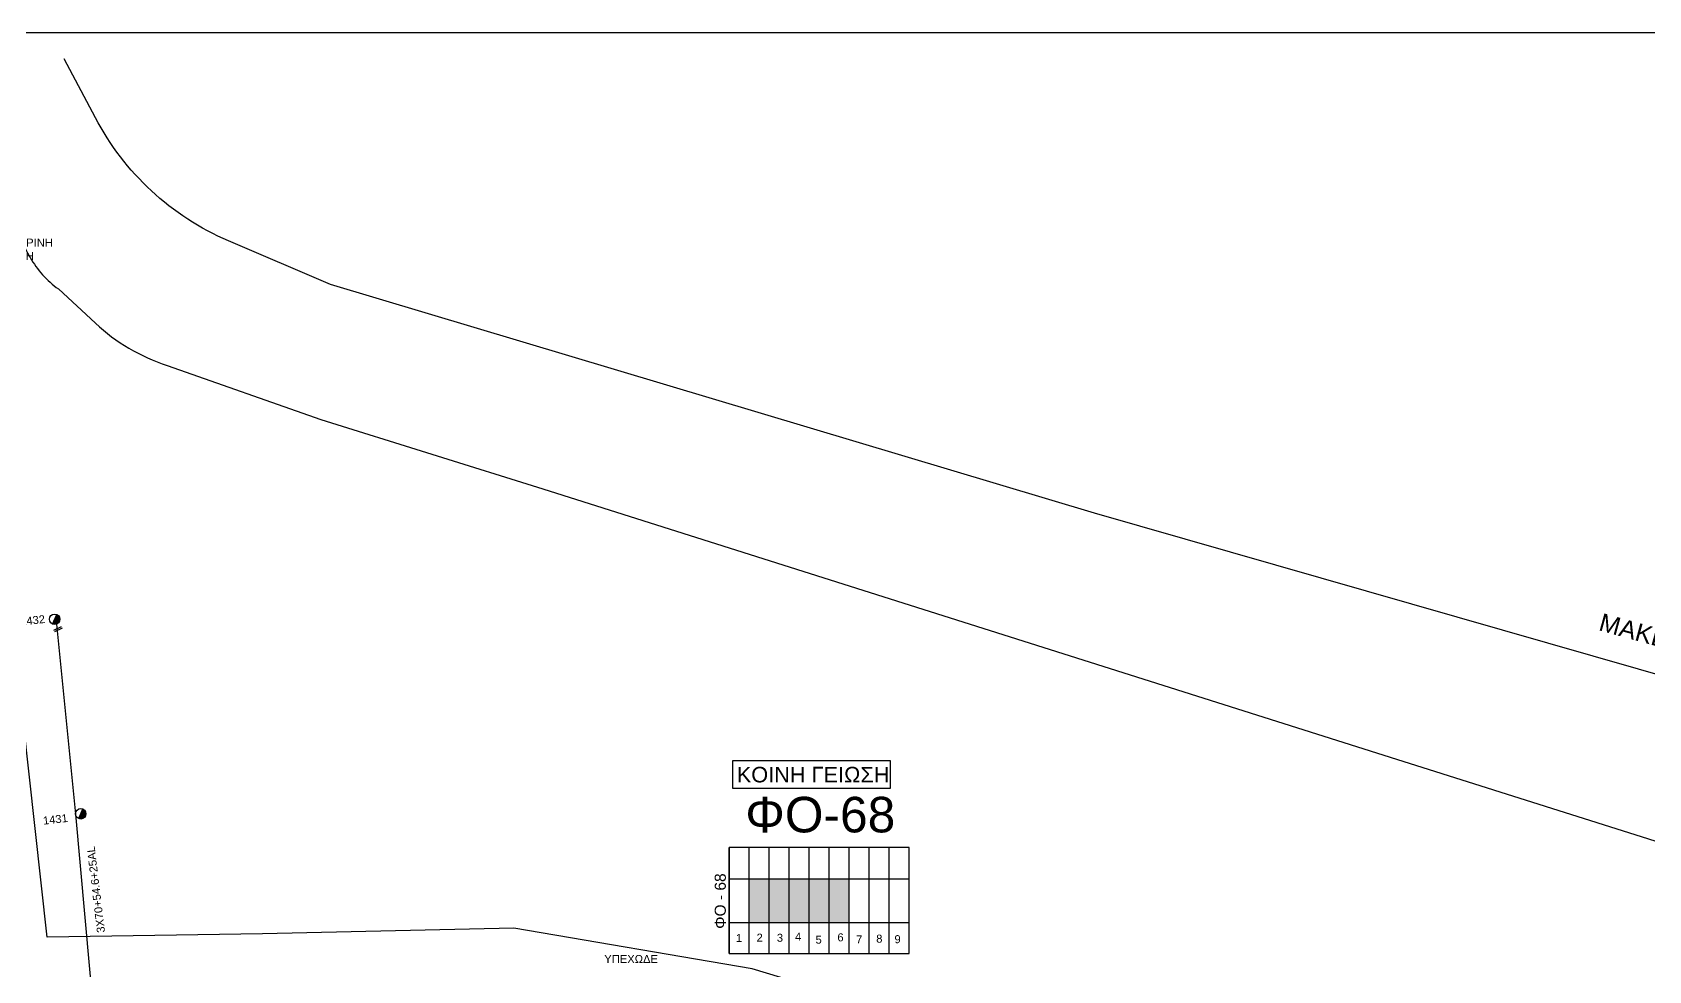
# Model space of a CAD drawing. Header units: millimetres. Extents: x 2999 to 5218, y 1863 to 2903.
# Drawn here: x 3183.6 to 3547.2, y 2678.4 to 2889.5 of the extents above; entities that cross this region are included whole.
import ezdxf
from ezdxf.enums import TextEntityAlignment as Align

# ---------------------------------------------------------------- set-up
doc = ezdxf.new("R2010")
doc.units = ezdxf.units.MM
doc.header["$LTSCALE"] = 0.5
doc.linetypes.add('DASHED', pattern=[19.05, 12.7, -6.35])
for name, color, linetype in [('Ασφαλειοκιβώτια Χ.Τ 9 αναχωρήσεων', 7, 'Continuous'), ('Επιγραφές - Σχήματα', 7, 'Continuous'), ('Μηχανική τομή', 7, 'Continuous'), ('Στύλος ΦΜ', 7, 'Continuous'), ('Στύλος ΦΜ @ 1', 7, 'Continuous'), ('Συνεστραμμένα ΧΤ   3x70+54.6+25 AL', 7, 'SYN_LINE'), ('Υπόβαθρο ΔΕΗ', 7, 'Continuous')]:
    doc.layers.add(name, color=color, linetype=linetype)
doc.styles.add('arial', font='ARIAL.TTF')
doc.styles.get("Standard").update_dxf_attribs({"font": 'ARIAL.TTF'})
doc.linetypes.add('SYN_LINE', pattern='A,0.5,-0.0001,["/\\/\\/\\/",Standard,S=0.1,R=0,X=0,Y=-0.05],-0.25', length=0.7501)

# ---------------------------------------------------------------- blocks, each defined once
blk = doc.blocks.new('ΜΗΧΑΝΙΚΗ ΤΟΜΗ')
at = {"layer": 'Μηχανική τομή', "ltscale": 40}
for p, q in [((-1.89, 0.78), (1.89, 0.78)), ((1.89, 0), (-1.89, 0))]:
    blk.add_line(p, q, dxfattribs=at)
blk = doc.blocks.new('ΥΠΑΡΧΩΝ ΤΣΙΜΕΝΤΕΝΙΟΣ ΣΤΥΛΟΣ')
at = {"layer": 'Στύλος ΦΜ'}
blk.add_hatch(color=7, dxfattribs=at).paths.add_polyline_path([(-1.29, -2.28, 0.574793), (2.62, 0, 0.268822), (1.3, 2.27)])
at = {"layer": 'Στύλος ΦΜ', "color": 7}
blk.add_line((-1.29, -2.28), (1.3, 2.27), dxfattribs=at)
blk.add_circle((0, 0), 2.62, dxfattribs=at)
at = {"layer": 'Στύλος ΦΜ', "flags": 4}
for tag, p in [('ΑΡΙΘΜΟΣ', (-4.68, 8.05)), ('ΤΥΠΟΣ', (-4.91, 3.03))]:
    blk.add_attdef(tag, p, '', height=4, dxfattribs=at)
blk = doc.blocks.new('ΑΣΦΑΛΕΙΟΚΙΒΩΤΙΟ ΥΠΟΣΤΑΘΜΟΥ 9 ΑΝΑΧΩΡΗΣΕΩΝ')
at = {"layer": 'Ασφαλειοκιβώτια Χ.Τ 9 αναχωρήσεων', "ltscale": 40}
for p, q in [((-23.8, 40.36), (24.02, 40.36)), ((-9.72, 40.36), (-9.72, -40.64)), ((9.94, 40.36), (9.94, -40.64)), ((-23.8, 31.36), (24.02, 31.36)), ((-23.8, 22.36), (24.02, 22.36)), ((-23.8, 13.36), (24.02, 13.36)), ((-23.8, 4.36), (24.02, 4.36)), ((-23.8, -4.64), (24.02, -4.64)), ((-23.8, -13.64), (24.02, -13.64)), ((-23.8, -22.64), (24.02, -22.64)), ((-23.8, -31.64), (24.02, -31.64))]:
    blk.add_line(p, q, dxfattribs=at)
at = {"layer": 'Ασφαλειοκιβώτια Χ.Τ 9 αναχωρήσεων'}
blk.add_lwpolyline([(-23.8, -40.64), (24.02, -40.64), (24.02, 40.36), (-23.8, 40.36)], close=True, dxfattribs=at)
for s, p in [('1', (-18.54, 37.25)), ('2', (-18.39, 27.98)), ('3', (-18.45, 18.85)), ('4', (-17.96, 10.67)), ('5', (-19.3, 1.44)), ('6', (-18.25, -8.4)), ('7', (-19.23, -16.79)), ('8', (-18.84, -25.86)), ('9', (-19.09, -34.08))]:
    blk.add_text(s, height=3.6, rotation=270, dxfattribs=at).set_placement(p)
at = {"layer": 'Ασφαλειοκιβώτια Χ.Τ 9 αναχωρήσεων', "ltscale": 40}
for tag, height, p in [('ΟΝΟΜΑ', 5, (-0.16, 44.31)), ('ΚΕΙΜΕΝΟ 1', 2, (17.06, 35.59)), ('ΚΕΙΜΕΝΟ 2', 2, (17.06, 26.88)), ('ΚΕΙΜΕΝΟ 3', 2, (17.06, 17.69)), ('ΚΕΙΜΕΝΟ 4', 2, (17.06, 8.71)), ('ΚΕΙΜΕΝΟ 5', 2, (17.06, -0.13)), ('ΚΕΙΜΕΝΟ 6', 2, (17.06, -9.05)), ('ΚΕΙΜΕΝΟ 7', 2, (17.06, -18.13)), ('ΚΕΙΜΕΝΟ 8', 2, (17.06, -26.85)), ('ΚΕΙΜΕΝΟ 9', 2, (17.06, -35.99)), ('ΣΧ', 2, (-0.1, -42.64))]:
    blk.add_attdef(tag, text='', height=height, dxfattribs=at).set_placement(p, align=Align.MIDDLE_CENTER)

msp = doc.modelspace()

# ---------------------------------------------------------------- hatches: boundary and pattern name
at = {"layer": 'Ασφαλειοκιβώτια Χ.Τ 9 αναχωρήσεων', "ltscale": 40}
for color, points in [(173, [(3349.34, 2699.06), (3349.34, 2689.23), (3353.84, 2689.23), (3353.84, 2699.06)]), (133, [(3353.84, 2699.06), (3353.84, 2689.23), (3358.34, 2689.23), (3358.34, 2699.06)]), (30, [(3358.34, 2699.06), (3358.34, 2689.23), (3362.84, 2689.23), (3362.84, 2699.06)]), (1, [(3362.84, 2699.06), (3362.84, 2689.23), (3367.34, 2689.23), (3367.34, 2699.06)])]:
    msp.add_hatch(color=color, dxfattribs=at).paths.add_polyline_path(points)
at = {"layer": 'Επιγραφές - Σχήματα', "linetype": 'DASHED', "ltscale": 0.2}
h = msp.add_hatch(color=2, dxfattribs=at)
h.dxf.hatch_style = 1
h.paths.add_polyline_path([(3349.34, 2699.06), (3344.84, 2699.06), (3344.84, 2689.23), (3349.34, 2689.23)])

# ---------------------------------------------------------------- linework, layer by layer
at = {"layer": 'Επιγραφές - Σχήματα'}
msp.add_lwpolyline([(3017.22, 2889.47), (5045.69, 2889.47), (5045.69, 1887.75), (3017.22, 1887.75)], close=True, dxfattribs=at)
at = {"layer": 'Επιγραφές - Σχήματα', "color": 190}
msp.add_lwpolyline([(3341.14, 2719.4), (3376.65, 2719.4), (3376.65, 2725.57), (3341.14, 2725.57)], close=True, dxfattribs=at)
at = {"layer": 'Συνεστραμμένα ΧΤ   3x70+54.6+25 AL', "color": 133, "ltscale": 20}
msp.add_lwpolyline([(3189.08, 2756.33), (3193.32, 2713.58), (3197.49, 2667.06)], dxfattribs=at)
at = {"layer": 'Υπόβαθρο ΔΕΗ'}
for points in [[(3164.12, 2883.67), (3167.25, 2871.76, 0.063346), (3173.89, 2855.3, 0.000157), (3183.12, 2838.82, 0.111186), (3189.49, 2831.74), (3197.82, 2824.01, 0.107355), (3213.91, 2814.51), (3248.54, 2802.39), (3298.44, 2786.79), (3489.1, 2726.39), (3662.01, 2671.76), (3814.81, 2623.48), (3850.29, 2612.15, 0.106038), (3881.19, 2609.12), (3925.89, 2611.53), (3961.26, 2614.3), (3992.13, 2615.03), (4011.55, 2613.36), (4030.59, 2609.73), (4041.41, 2605.94, -0.07415), (4057.19, 2597.64, 0.043078)], [(4528.43, 2637.49), (4446.66, 2528.22), (4387.79, 2448.52, -0.360241), (4367.54, 2443.5), (4362.52, 2445.7), (4300.98, 2487.37), (4179.79, 2569.34), (4071.51, 2643.53, 0.09764), (4036.29, 2658.68, 0.061427), (4005.54, 2661.41), (3958.42, 2658.24), (3888.71, 2653.54), (3882.1, 2653.09), (3874.64, 2653.82), (3855.85, 2656.75), (3771.67, 2680.22), (3657.12, 2714), (3422.56, 2781.29), (3250.72, 2832.76), (3227.77, 2842.56, -0.172979), (3197.81, 2870.27), (3190.77, 2883.51)]]:
    msp.add_lwpolyline(points, format="xyb", dxfattribs=at)
msp.add_lwpolyline([(3601.99, 2608.82), (3571.53, 2613.57), (3551.51, 2617.57), (3538.81, 2621.19), (3487.08, 2636.41), (3401.63, 2661.5), (3368.87, 2671.7), (3345.55, 2678.75), (3291.97, 2687.96), (3235.4, 2686.65), (3186.95, 2685.88), (3180.21, 2746.99), (3170.84, 2826.6)], dxfattribs=at)

# ---------------------------------------------------------------- block references
at = {"layer": 'Ασφαλειοκιβώτια Χ.Τ 9 αναχωρήσεων', "xscale": 0.5, "yscale": 0.5, "zscale": 0.5, "rotation": 90}
msp.add_blockref('ΑΣΦΑΛΕΙΟΚΙΒΩΤΙΟ ΥΠΟΣΤΑΘΜΟΥ 9 ΑΝΑΧΩΡΗΣΕΩΝ', (3360.53, 2694.09), dxfattribs=at).add_auto_attribs({'ΟΝΟΜΑ': 'ΦΟ - 68'})
at = {"layer": 'Μηχανική τομή', "xscale": 0.4999999999999996, "yscale": 0.4999999999999996, "zscale": 0.4999999999999996, "rotation": 204.2362609002445}
msp.add_blockref('ΜΗΧΑΝΙΚΗ ΤΟΜΗ', (3189.33, 2755.37), dxfattribs=at)
at = {"layer": 'Στύλος ΦΜ @ 1', "ltscale": 40}
ref = msp.add_blockref('ΥΠΑΡΧΩΝ ΤΣΙΜΕΝΤΕΝΙΟΣ ΣΤΥΛΟΣ', (3188.64, 2757.42), dxfattribs=dict(at, xscale=0.4499999999998181, yscale=0.4499999999998181, zscale=0.4499999999998181, rotation=6.528506663026866))
ref.add_attrib('ΤΥΠΟΣ', '1432', (3181, 2755.97), dxfattribs={"layer": 'Στύλος ΦΜ', "height": 1.8, "rotation": 6.5285, "flags": 4})
ref = msp.add_blockref('ΥΠΑΡΧΩΝ ΤΣΙΜΕΝΤΕΝΙΟΣ ΣΤΥΛΟΣ', (3194.5, 2713.66), dxfattribs=dict(at, xscale=0.4499999999998181, yscale=0.4499999999998181, zscale=0.4499999999998181, rotation=6.528506663026866))
ref.add_attrib('ΤΥΠΟΣ', '1431', (3186.11, 2711.2), dxfattribs={"layer": 'Στύλος ΦΜ', "height": 1.8, "rotation": 6.5285, "flags": 4})

# ---------------------------------------------------------------- texts
at = {"layer": 'Επιγραφές - Σχήματα', "ltscale": 0.2, "insert": (3173.34, 2843.07), "char_height": 1.8, "width": 7.9547, "attachment_point": 1}
msp.add_mtext('ΠΡΟΣΩΡΙΝΗ ΠΑΡΟΧΗ ΟΑΚΑ', dxfattribs=at)
at = {"layer": 'Επιγραφές - Σχήματα', "insert": (3536.84, 2758.85), "char_height": 4, "width": 15.1545, "attachment_point": 1, "rotation": 344.6633}
msp.add_mtext('ΜΑΚΕΔΟΝΟΜΑΧΩΝ', dxfattribs=at)
at = {"layer": 'Επιγραφές - Σχήματα', "color": 190, "insert": (3342.09, 2724.22), "char_height": 3.5, "width": 35.1311, "attachment_point": 1}
msp.add_mtext('KOINH ΓΕΙΩΣΗ', dxfattribs=at)
at = {"layer": 'Επιγραφές - Σχήματα', "ltscale": 40, "insert": (3343.99, 2717.47), "char_height": 8, "width": 17.8089, "attachment_point": 1, "style": 'arial'}
msp.add_mtext('ΦO-68', dxfattribs=at)
at = {"layer": 'Επιγραφές - Σχήματα', "color": 1, "ltscale": 0.2, "insert": (3312.28, 2681.89), "char_height": 1.8, "width": 16.0949, "attachment_point": 1}
msp.add_mtext('ΥΠΕΧΩΔΕ', dxfattribs=at)
at = {"layer": 'Συνεστραμμένα ΧΤ   3x70+54.6+25 AL', "ltscale": 20, "insert": (3198.19, 2686.78), "char_height": 1.8, "width": 17.1868, "attachment_point": 1, "rotation": 96.8887, "style": 'arial'}
msp.add_mtext('3X70+54.6+25AL', dxfattribs=at)

doc.saveas('drawing.dxf')
